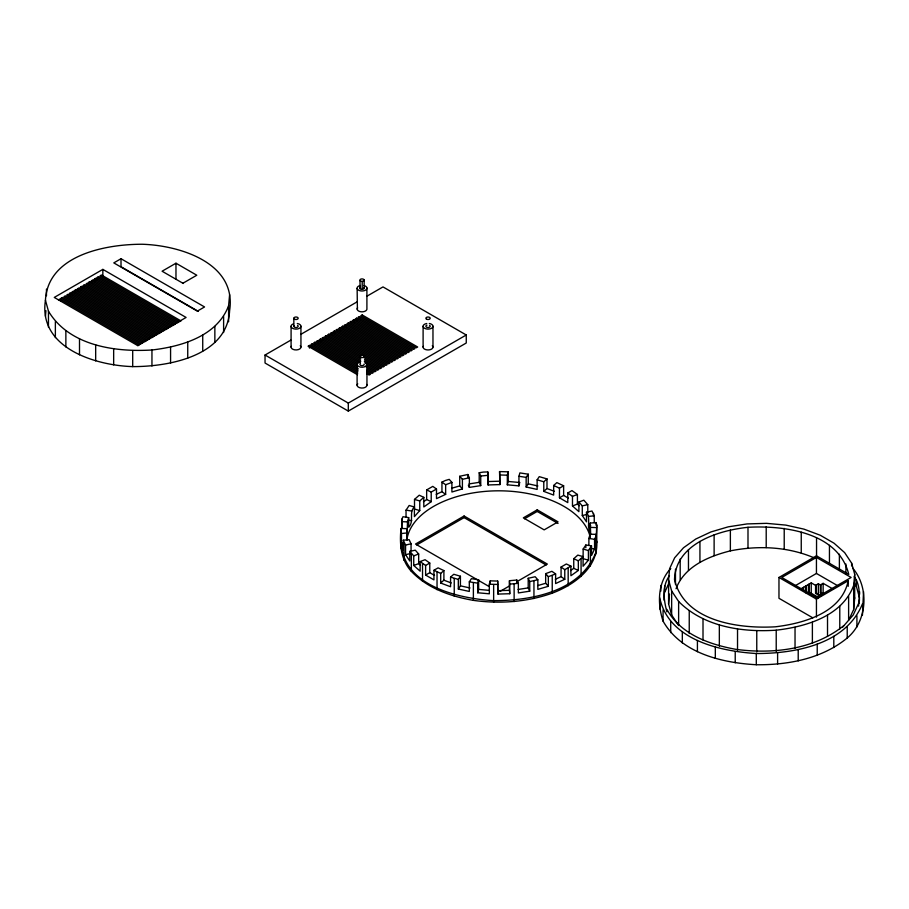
<?xml version="1.0" encoding="UTF-8"?>
<svg xmlns="http://www.w3.org/2000/svg" width="909" height="909" viewBox="0 0 909 909"><rect width="100%" height="100%" fill="white"/><g stroke="black" fill="none" stroke-linecap="round" stroke-linejoin="round"><path stroke-width="1.36" d="M45.45 300.209C47.825 254.872 106.137 244.146 142.349 244.26C179.584 245.373 237.044 262.871 229.613 310.662C227.239 355.998 168.915 366.713 132.703 366.611C95.479 365.498 38.019 347.999 45.45 300.209L48.461 311.196L48.461 327.229M45.45 316.23L45.95 310.673M228.602 321.775L228.602 305.754L229.613 294.641M596.77 541.082C598.679 567.386 574.215 584.907 552.229 593.168C527.027 602.099 499.791 604.053 473.384 600.372C450.694 596.406 427.605 588.43 411.357 571.375C400.596 559.705 399.471 543.502 401.017 528.47L406.902 528.652L406.902 538.264L407.516 521.857L408.686 517.607L402.994 516.721L401.869 519.164L401.642 528.549M401.267 535.367L401.017 538.083L401.017 528.47M401.267 541.753C402.028 585.68 458.477 598.633 493.644 600.622C531.186 600.679 579.84 591.804 595.702 552.911M400.789 548.616L401.267 543.355M406.902 528.652L407.289 539.821M594.247 522.72L594.247 515.857L591.998 511.006L586.498 512.221C590.975 518.107 586.453 526.334 590.271 532.719L590.271 523.095L596.088 522.573L596.77 525.061L595.929 543.98L595.929 534.367L590.055 534.185L588.884 538.446L588.884 545.309M590.668 534.265L590.271 523.095M595.702 554.513L595.929 534.367M852.562 567.932C869.515 587.714 867.402 621.12 847.222 637.993C821.975 658.73 788.217 665.081 756.299 664.74C721.871 662.786 681.42 653.401 663.07 621.154C657.355 604.042 657.423 582.192 670.774 568.579M659.729 608.985L660.354 602.156M669.467 575.658C661.593 586.657 663.865 599.906 666.876 611.905M664.024 600.122L664.74 585.828M668.592 579.874L671.649 590.975L678.625 601.474L678.625 625.517L671.649 615.018L668.592 603.906L668.592 579.874L669.615 568.648L674.66 557.785L683.5 547.763L695.76 539.026L710.895 531.947L728.245 526.834L747.062 523.925L766.514 523.345L785.751 525.095L803.942 529.129L820.27 535.253L834.042 543.207L844.654 552.638L851.631 563.137L854.687 574.238L854.687 598.281L853.665 609.507L849.176 619.165M668.592 603.906L669.49 594.088M778.968 577.465L816.441 555.831L848.767 574.42C838.643 532.39 784.194 525.254 747.993 527.3C718.167 530.413 675.569 543.741 674.512 579.692C684.636 621.733 739.085 628.869 775.286 626.812C803.556 623.483 841.768 612.723 848.199 580.76L816.441 599.088L778.968 577.465L778.968 598.292L812.816 617.836M853.665 609.507L853.665 585.476L854.687 574.238M858.539 606.11C859.437 596.179 860.596 585.214 854.199 576.704M859.13 603.383L859.494 599.44M862.436 615.12L863.55 591.6M570.579 570.579L573.749 568.318L573.749 558.705L577.817 555.092L583.067 556.626L578.329 560.842L578.329 570.454L570.92 575.738L570.92 566.125L566.341 563.989L561.069 567.034L564.773 569.67L564.773 579.283L555.626 583.567L555.626 573.954L551.911 571.307L545.661 573.659L548.332 576.681L548.332 586.294L537.844 589.384L537.844 579.772L535.162 576.738L528.209 578.283L529.731 581.567L529.731 591.18L518.357 592.941L518.357 583.328L516.835 580.044L509.46 580.715L509.767 593.725L498.007 594.077L497.7 581.067L490.258 580.851L489.326 584.203L489.326 593.816L477.702 592.759L477.702 583.146L478.623 579.783L471.419 578.669L469.305 581.84L469.305 591.452L458.318 589.021L458.318 579.408L460.42 576.238L453.773 574.272L450.569 577.124L450.569 586.737L440.695 583.044L440.695 573.42L443.899 570.579L438.104 567.864L433.945 570.273L433.945 579.885L425.617 575.079L425.617 565.466L429.775 563.057L429.775 572.67L434.536 575.42M519.562 483.645L518.948 485.883L507.313 484.815L507.313 475.202L508.233 471.839L499.552 471.578L499.859 484.588L488.099 484.952L487.792 471.941L483.429 472.066L479.213 472.725L479.213 482.338L480.736 485.622L469.362 487.383L468.351 485.19M477.702 592.759L478.623 589.396L478.623 579.783M507.313 484.815L508.233 481.463L508.233 471.839M518.948 485.883L518.948 476.271L519.868 472.907L528.254 474.203L528.254 483.827L526.152 486.997L537.139 489.428L537.139 479.816L539.253 476.646L546.991 478.918L546.991 488.531L543.787 491.383L553.661 495.087L553.661 485.474L556.865 482.622L563.625 485.781L563.625 495.394L559.467 497.802L559.467 488.19L563.625 485.781M48.461 311.196C69.175 345.761 115.011 352.272 151.951 349.999C181.345 346.556 217.137 336.25 228.602 305.754M406.039 517.028L406.039 510.154L409.164 505.472L414.402 507.017L414.402 516.63L419.753 510.574L419.753 500.961L423.81 497.348L419.242 495.212L414.504 499.416L414.504 509.029L419.753 510.574M408.686 517.607L408.686 527.22C414.481 521.471 408.505 512.267 414.402 507.017M585.839 545.014L583.158 549.036L583.067 566.25L588.407 560.194L588.407 550.57L591.52 545.889L585.839 545.014L585.839 547.752M591.52 545.889L591.52 555.501L594.566 548.934L594.566 539.321L595.702 536.889M664.74 592.236L669.467 582.067M676.057 588.737C684.352 566.352 708.861 556.24 730.37 550.865C758.117 545.309 787.762 546.604 813.998 557.785M678.625 601.474C703.771 626.79 742.017 632.482 776.218 630.187C805.908 626.71 842.086 616.302 853.665 585.476M858.539 603.542L853.233 614.984L842.427 627.38M659.729 597.77C668.456 639.766 719.723 651.264 756.299 653.526C795.341 653.582 845.938 644.345 862.436 603.906M526.152 486.997L526.152 477.384L528.254 474.203M458.318 589.021L460.42 585.851L460.42 576.238M543.787 491.383L543.787 481.77L546.991 478.918M440.695 583.044L443.899 580.192L443.899 570.579M423.469 501.802L426.651 499.541L426.651 489.928L432.798 486.383L436.502 489.019L436.502 498.632L445.649 494.36L445.649 484.736L441.944 482.1L445.342 480.509L449.228 479.361L451.909 482.395L451.909 492.008L462.397 488.928L462.397 479.304L459.727 476.282L467.84 474.487L469.362 477.77L469.362 487.383M423.81 497.348L423.81 506.961L431.218 501.677L431.218 492.064L436.502 489.019M564.773 569.67L570.92 566.125M843.916 625.528C814.078 649.594 773.184 654.241 736.245 649.39C709.759 644.651 680.489 634.402 666.876 609.348M121.011 258.724L113.795 262.894L197.344 311.128L204.559 306.958L121.011 258.724L121.011 266.735L198.412 311.423M137.532 345.488L186.095 317.457L102.842 269.382L54.267 297.425L138.02 345.772M58.426 299.822L59.812 299.027L139.407 344.977M61.21 301.027L61.21 298.22L62.596 297.425L142.179 343.375M69.527 296.22L69.527 293.414L70.925 292.618L150.508 338.568M72.311 294.618L72.311 291.812L73.697 291.016L153.28 336.966M75.083 293.016L75.083 290.21L76.47 289.414L156.064 335.364M77.856 291.414L77.856 288.608L79.242 287.812L158.836 333.762M80.628 289.812L80.628 287.005L82.026 286.21L161.609 332.16M83.412 288.21L83.412 285.403L84.798 284.608L164.381 330.558M88.957 285.006L88.957 282.199L90.343 281.404L169.938 327.354M91.729 283.403L91.729 280.597L93.127 279.802L172.71 325.752M94.513 281.801L94.513 278.995L95.9 278.199L175.482 324.149M97.286 280.199L97.286 277.393L98.672 276.597L178.266 322.547M182.902 283.244L196.787 275.234L175.971 263.212L162.086 271.223L183.311 283.483M367.02 296.141L382.996 286.914L466.26 334.989L466.26 343L348.306 411.095L265.042 363.032L265.042 355.021L290.846 340.125M300.674 334.444L357.192 301.811M357.714 373.269L309.446 345.409L308.06 346.204L357.532 374.769M358.078 370.27L312.219 343.807L310.833 344.602L357.896 371.77M357.237 366.588L315.003 342.204L313.616 343L358.26 368.781M357.601 363.589L317.775 340.591L316.389 341.398L357.419 365.088M360.373 361.987L320.547 338.989L319.161 339.796L358.987 362.782M360.737 358.987L323.331 337.387L321.934 338.193L360.555 360.487M361.1 355.998L326.104 335.785L324.718 336.591L360.918 357.487M328.876 334.182L327.49 334.989L382.996 367.031L384.382 366.236L328.876 334.182L328.876 336.853M331.649 332.58L330.262 333.387L385.768 365.429L387.166 364.634L331.649 332.58L331.649 335.251M334.432 330.978L333.035 331.785L388.552 363.827L389.938 363.032L334.432 330.978L334.432 333.648M339.977 327.774L338.591 328.581L394.097 360.623L395.483 359.828L339.977 327.774L339.977 330.444M342.75 326.172L341.364 326.979L396.869 359.021L398.267 358.226L342.75 326.172L342.75 328.842M345.534 324.57L344.136 325.377L399.653 357.419L401.039 356.623L345.534 324.57L345.534 327.24M353.851 319.763L352.465 320.57L407.971 352.612L409.368 351.817L353.851 319.763L353.851 322.434M356.635 318.161L355.249 318.968L410.754 351.01L412.141 350.215L356.635 318.161L356.635 320.832M359.407 316.559L358.021 317.366L413.527 349.408L414.913 348.613L359.407 316.559L359.407 319.229M265.042 355.021L348.306 403.085L466.26 334.989M516.994 581.601L547.354 564.08L464.09 516.005L415.515 544.048L488.985 586.464M416.731 544.946L464.09 517.607L546.127 564.978M537.219 509.835L523.345 517.846L544.161 529.867L558.035 521.857L537.219 509.835L537.219 511.437L558.035 523.459M425.617 575.079L429.775 572.67M559.467 497.802L567.784 502.609L567.784 492.996L571.954 490.587L577.42 494.485L577.42 504.097L579.249 505.734M524.504 518.789L537.219 511.437M499.995 591.418L509.71 585.805M816.441 557.433L781.751 577.465L816.441 597.486L851.131 577.465L816.441 557.433L816.441 573.454L794.909 585.885M800.136 589.282L811.237 582.874L815.578 585.373L818.35 583.771L820.372 584.941L823.145 583.339L832.803 588.918M808.465 584.476L808.465 592.486L809.158 592.077L818.589 597.531M815.578 585.373L815.578 593.384L816.271 592.986L820.861 595.634M820.372 584.941L820.372 592.952L821.066 592.554L823.486 593.941M445.649 484.736L451.909 482.395M436.229 494.382L441.944 491.712L445.649 494.36M548.332 576.681L555.626 573.954M555.342 579.317L561.069 576.647L564.773 579.283M418.674 554.013L415.288 550.172L409.789 551.388L413.731 555.865L418.674 554.013L418.674 563.625L420.503 565.25M567.784 492.996L572.477 496.337L577.42 494.485M413.731 555.865L413.731 565.478L420.14 571.17L420.14 561.557L425.082 559.705L429.775 563.057M572.477 496.337L572.477 505.949L578.897 511.653L578.897 502.041L583.828 500.189L587.782 504.665L587.782 512.903M413.731 565.478L418.674 563.625M572.477 505.949L577.42 504.097M462.397 479.304L469.362 477.77M451.853 488.213L459.727 485.895L462.397 488.928M529.731 581.567L537.844 579.772M537.787 585.578L545.661 583.271L548.332 586.294M411.061 543.821L409.13 539.662L403.312 540.196L405.562 545.048L411.061 543.821L411.061 550.695M578.897 502.041L582.283 505.881L587.782 504.665M405.562 545.048L405.562 554.66L411.061 553.433M582.283 505.881L582.283 515.494L586.407 514.574M479.213 472.725L480.736 476.009L488.099 475.327L488.099 484.952M469.101 483.906L479.213 482.338M509.767 584.112L518.357 583.328M518.096 589.464L528.209 587.896L529.731 591.18M400.789 530.992L401.471 533.481L407.289 532.947M588.43 516.38L594.247 515.857M401.471 533.481L401.471 543.093L403.801 542.878M588.43 526.004L590.759 525.788M499.552 471.578L499.859 474.975L507.313 475.202M487.792 481.554L499.552 481.202M489.326 584.203L498.007 584.464M497.7 581.067L497.7 590.691L509.46 590.327L509.767 593.725M401.642 521.686L407.516 521.857M590.668 527.402L596.543 527.584M518.948 476.271L526.152 477.384M508.233 481.463L519.868 482.52M469.305 581.84L477.702 583.146M478.623 589.396L488.962 590.339M406.039 510.154L411.732 511.04M588.884 538.446L594.566 539.321M408.323 520.13L411.732 520.652M591.157 548.411L594.566 548.934M537.139 479.816L543.787 481.77M528.254 483.827L537.878 485.951M450.569 577.124L458.318 579.408M460.42 585.851L470.044 587.975M414.504 499.416L419.753 500.961M583.158 549.036L588.407 550.57M583.158 558.649L588.407 560.194M553.661 485.474L559.467 488.19M546.991 488.531L554.399 491.314M433.945 570.273L440.695 573.42M443.899 580.192L451.307 582.964M426.651 489.928L431.218 492.064M573.749 558.705L578.329 560.842M426.651 499.541L431.218 501.677M573.749 568.318L578.329 570.454M816.441 573.454L837.973 585.885M820.372 592.952L822.793 594.35M815.578 593.384L820.168 596.031M808.465 592.486L817.895 597.929M363.509 357.385L381.61 367.838L380.223 368.634L364.532 359.578M364.35 361.078L378.837 369.44L377.451 370.236L365.384 363.27M366.407 365.463L376.053 371.042L374.667 371.838L366.225 366.963M367.247 369.156L373.281 372.645L371.895 373.44L367.066 370.656M366.884 372.156L370.508 374.247L369.122 375.042L366.702 373.656M563.625 495.394L568.386 498.143M181.039 320.945L101.444 274.995L100.058 275.791L179.652 321.741M97.286 277.393L176.88 323.343M94.513 278.995L174.096 324.945M91.729 280.597L171.324 326.547M88.957 282.199L168.551 328.149M167.165 328.956L87.571 283.006L86.185 283.801L165.768 329.751M83.412 285.403L162.995 331.353M80.628 287.005L160.223 332.955M77.856 288.608L157.45 334.557M75.083 290.21L154.666 336.16M72.311 291.812L151.894 337.762M69.527 293.414L149.121 339.364M147.735 340.171L68.141 294.221L66.755 295.016L146.349 340.966M144.963 341.773L65.368 295.823L63.982 296.618L143.565 342.568M61.21 298.22L140.793 344.17M420.14 561.557L425.617 565.466M854.199 583.124L856.403 586.43L859.607 598.133M582.283 515.494L586.498 521.834L586.498 512.221M405.562 554.66L409.789 561.001L409.789 551.388M360.35 285.494A4.909 2.829 0 0 0 357.135 288.403L357.407 289.119A4.909 2.829 0 0 0 361.805 290.982A4.909 2.829 0 0 0 366.463 289.357L366.85 288.653A4.909 2.829 0 0 0 364.1 285.585M357.135 288.403L357.407 309.958A4.909 2.829 0 0 0 361.805 311.821A4.909 2.829 0 0 0 366.463 310.185L366.85 309.48A4.909 2.829 0 0 0 366.906 308.742L366.906 287.914M854.005 595.815L854.687 598.281M401.471 543.093L403.312 549.809L403.312 540.196M487.792 471.941L488.099 475.327M497.7 590.691L498.007 594.077M859.607 591.725L859.607 594.281M856.914 615.802L856.914 627.017M856.403 580.022L856.403 586.43M851.631 563.137L851.631 565.966M848.62 596.338L848.62 620.37M848.199 580.76L848.199 586.316M847.222 626.778L847.222 637.993M845.915 564.023L845.915 573.738M839.78 606.36L839.78 628.983M839.382 554.183L839.382 569.466M833.803 636.345L833.803 647.56M829.451 545.355L829.451 563.41M827.52 615.098L827.52 636.3M823.145 583.339L823.145 593.588M821.066 584.544L821.066 592.554M818.35 583.771L818.35 595.304M817.225 644.095L817.225 655.309M816.543 537.912L816.543 557.353M816.441 599.088L816.441 617.143M816.271 584.976L816.271 592.986M812.385 622.176L812.385 643.379M811.237 582.874L811.237 594.406M809.158 584.067L809.158 592.077M806.374 585.669L806.374 592.35M805.681 586.078L805.681 592.748M803.601 587.271L803.601 589.941M802.908 587.68L802.908 590.35M801.249 532.174L801.249 553.002M798.216 649.685L798.216 660.911M795.034 627.278L795.034 648.481M784.217 528.402L784.217 549.229M777.604 652.878L777.604 664.093M776.218 630.187L776.218 651.401M766.207 526.754L766.207 547.582M756.765 630.778L756.765 651.98M756.299 653.526L756.299 664.74M747.993 527.3L747.993 548.138M737.529 629.017L737.529 650.23M735.222 651.594L735.222 662.809M730.37 530.027L730.37 550.865M719.337 624.983L719.337 646.197M715.315 647.185L715.315 658.4M714.122 534.81L714.122 555.638M703.009 618.859L703.009 640.072M699.941 541.434L699.941 562.273M697.419 640.47L697.419 651.685M689.238 610.905L689.238 633.528M688.465 549.627L688.465 570.454M682.329 631.766L682.329 642.981M680.182 559.001L680.182 579.84M675.467 569.182L675.467 584.453M671.649 590.975L671.649 615.018M670.717 621.438L670.717 632.653M663.07 609.939L663.07 621.154M660.843 585.464L660.843 591.077M596.77 525.061L596.77 542.684M596.088 522.573L596.088 525.311M593.566 513.358L593.566 516.028M590.395 548.332L590.395 565.955M590.055 534.185L590.055 538.31M581.078 558.876L581.078 576.511M568.17 568.08L568.17 585.714M561.069 567.034L561.069 576.647M552.229 575.533L552.229 593.168M545.661 573.659L545.661 583.271M533.947 580.919L533.947 598.542M528.209 578.283L528.209 587.896M516.835 580.044L516.835 582.794M514.13 583.976L514.13 601.61M509.46 580.715L509.46 590.327M499.859 474.975L499.859 484.588M493.644 584.601L493.644 602.224M490.258 580.851L490.258 583.589M480.736 476.009L480.736 485.622M473.384 582.749L473.384 600.372M467.84 474.487L467.84 477.225M464.09 516.005L464.09 517.607M459.727 476.282L459.727 485.895M454.239 578.499L454.239 596.134M441.944 482.1L441.944 491.712M437.036 572.056L437.036 589.68M432.968 326.263L432.968 347.102M423.105 326.263L423.105 347.102M422.526 563.682L422.526 581.306M411.357 553.74L411.357 571.375M404.005 542.684L404.005 560.319M401.869 519.164L401.869 528.504M366.952 364.384L366.952 385.211M364.145 280.04L364.145 288.051M362.202 281.37L362.202 289.38M360.021 280.563L360.021 288.573M357.089 364.384L357.089 385.211M348.306 403.085L348.306 411.095M326.104 335.785L326.104 338.455M323.331 337.387L323.331 340.057M320.547 338.989L320.547 341.67M317.775 340.591L317.775 343.272M315.003 342.204L315.003 344.875M312.219 343.807L312.219 346.477M309.446 345.409L309.446 348.079M300.936 326.263L300.936 347.102M293.846 318.252L293.846 326.263M291.085 326.263L291.085 347.102M223.614 316.502L223.614 332.524M214.854 326.422L214.854 342.443M202.73 335.069L202.73 351.09M187.743 342.068L187.743 358.089M175.971 263.212L175.971 279.233M170.574 347.124L170.574 363.146M151.951 349.999L151.951 366.02M132.703 350.579L132.703 366.611M113.659 348.84L113.659 364.873M102.842 269.382L102.842 277.393M95.672 344.852L95.672 360.884M79.503 338.796L79.503 354.817M65.868 330.921L65.868 346.943M55.369 321.593L55.369 337.614M46.461 289.096L46.461 295.777M406.857 539.866A92.207 53.233 0 0 1 496.78 490.826A92.207 53.233 0 0 1 590.305 537.571M364.111 364.054A2.159 1.25 0 0 1 361.464 365.588A2.159 1.25 0 0 1 360.498 363.498M364.486 361.918A4.931 2.841 0 0 1 365.509 366.395A4.931 2.841 0 0 1 357.748 365.804A4.931 2.841 0 0 1 360.748 361.634M366.781 384.473A4.931 2.841 0 0 1 361.373 388.029A4.931 2.841 0 0 1 357.748 383.791M432.309 345.67A4.931 2.841 0 0 1 431.525 349.113L430.502 349.567A4.931 2.841 0 0 1 425.037 349.351A4.931 2.841 0 0 1 423.276 346.363M357.135 309.23A4.909 2.829 0 0 1 357.578 307.787M300.277 345.67A4.931 2.841 0 0 1 296.652 349.92A4.931 2.841 0 0 1 291.244 346.363M429.559 325.388A2.159 1.25 0 0 1 429.423 327.217A2.159 1.25 0 0 1 426.264 326.979A2.159 1.25 0 0 1 426.957 325.183M426.764 323.513A4.931 2.841 0 0 0 423.48 327.354A4.931 2.841 0 0 0 430.502 328.728L431.525 328.285A4.931 2.841 0 0 0 431.525 324.252L430.502 323.797A4.931 2.841 0 0 0 429.309 323.513M360.384 287.358A2.136 1.227 0 0 0 360.873 289.198A2.136 1.227 0 0 0 363.952 288.676L364.123 288.369A2.136 1.227 0 0 0 364.032 287.733M297.538 325.388A2.159 1.25 0 0 1 297.663 327.07A2.159 1.25 0 0 1 294.766 327.285A2.159 1.25 0 0 1 294.141 325.649M297.288 323.513A4.931 2.841 0 0 1 300.277 327.694A4.931 2.841 0 0 1 292.528 328.285A4.931 2.841 0 0 1 293.539 323.797M364.123 280.358L363.952 280.665A2.136 1.227 0 0 1 360.384 280.938A2.136 1.227 0 0 1 361.475 278.949A2.136 1.227 0 0 1 364.123 280.358M337.205 329.376L335.819 330.183L391.324 362.225L392.711 361.43L337.205 329.376M348.306 322.968L346.92 323.774L402.426 355.817L403.812 355.021L348.306 322.968M351.079 321.366L349.692 322.172L405.198 354.215L406.584 353.419L351.079 321.366M362.18 314.957L360.793 315.764L416.299 347.806L417.686 347.011L362.18 314.957M360.498 357.248A2.159 1.25 0 0 0 364.111 356.692A2.159 1.25 0 0 0 361.464 355.169A2.159 1.25 0 0 0 360.498 357.248M426.514 319.139A2.159 1.25 0 0 0 430.116 318.582A2.159 1.25 0 0 0 427.48 317.048A2.159 1.25 0 0 0 426.514 319.139M294.482 319.139A2.159 1.25 0 0 0 298.095 318.582A2.159 1.25 0 0 0 295.448 317.048A2.159 1.25 0 0 0 294.482 319.139"/></g></svg>
